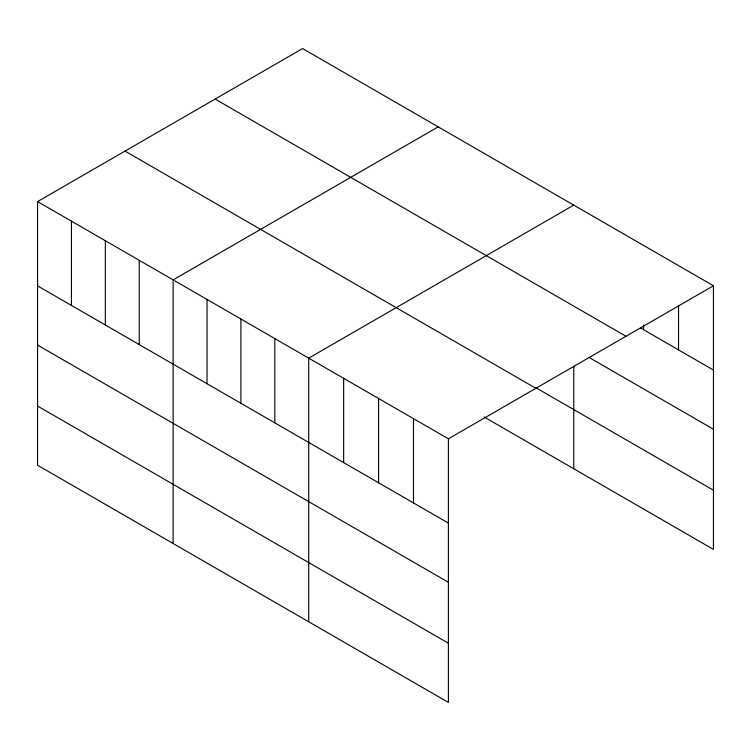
<?xml version="1.0" encoding="UTF-8"?>
<svg xmlns="http://www.w3.org/2000/svg" width="751" height="751" viewBox="0 0 751 751"><rect width="100%" height="100%" fill="white"/><g stroke="black" fill="none" stroke-linecap="round" stroke-linejoin="round"><path stroke-width="1.13" d="M37.55 201.597L448.403 438.8L448.403 702.429L37.55 465.226L37.55 201.597L302.597 48.571L713.45 285.774L713.45 549.403L484.038 416.955M438.171 126.853L173.134 279.87L173.134 543.499M573.755 205.126L308.717 358.152L308.717 621.781M448.403 438.8L713.45 285.774M640.612 327.999L713.45 370.055M215.124 99.066L625.987 336.279M588.728 357.232L713.45 429.243M535.876 387.704L713.45 490.225M125.013 151.092L535.876 388.305M37.55 285.868L448.403 523.081M37.55 345.056L448.403 582.26M37.55 406.038L448.403 643.241M678.528 305.413L678.528 349.891M643.607 325.052L643.607 329.727M573.755 366.178L573.755 468.755M413.482 418.636L413.482 502.917M378.56 398.471L378.56 482.752M343.639 378.316L343.639 462.588M274.819 338.579L274.819 422.86M240.921 319.006L240.921 403.287M207.032 299.442L207.032 383.714M139.235 260.306L139.235 344.578M105.337 240.733L105.337 325.014M71.448 221.16L71.448 305.441"/></g></svg>
